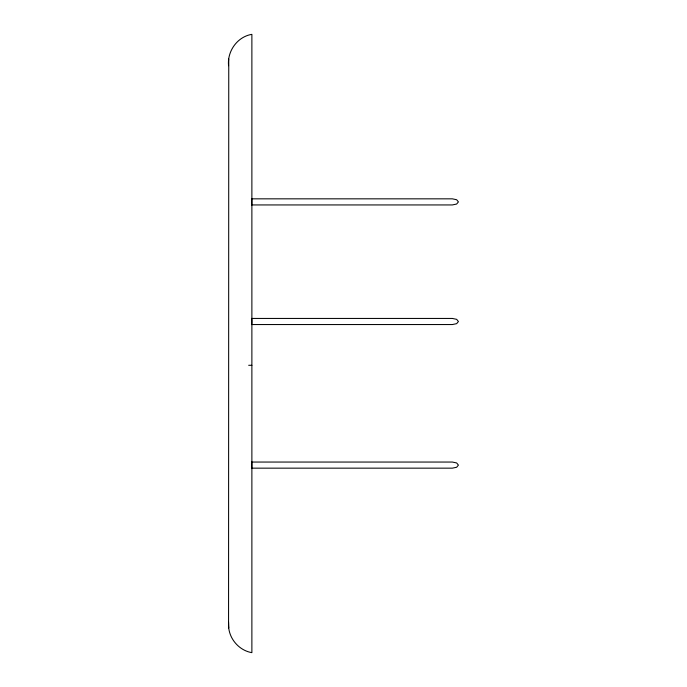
<?xml version="1.0" encoding="UTF-8"?>
<svg xmlns="http://www.w3.org/2000/svg" width="687" height="687" viewBox="0 0 687 687"><rect width="100%" height="100%" fill="white"/><g stroke="black" fill="none" stroke-linecap="round" stroke-linejoin="round"><path stroke-width="1.03" d="M228.754 59.039L228.565 624.681C228.359 638.025 238.707 650.452 251.88 652.65L251.88 34.35C237.333 36.694 227.079 51.276 228.565 65.703M251.794 204.048L251.794 199.728M251.811 323.654L251.811 319.335M251.794 467.263L251.794 462.944M251.562 198.835L452.347 198.835L456.64 199.728L458.418 201.884L456.64 204.048L452.347 204.941L251.562 204.941M251.571 318.442L452.364 318.442L456.657 319.335L458.435 321.499L456.657 323.654L452.364 324.547L251.571 324.547M251.562 462.05L452.347 462.05L456.64 462.944L458.418 465.108L456.64 467.263L452.347 468.156L251.562 468.156M248.677 365.278L251.88 365.312M228.565 622.242L228.754 627.961"/></g></svg>
